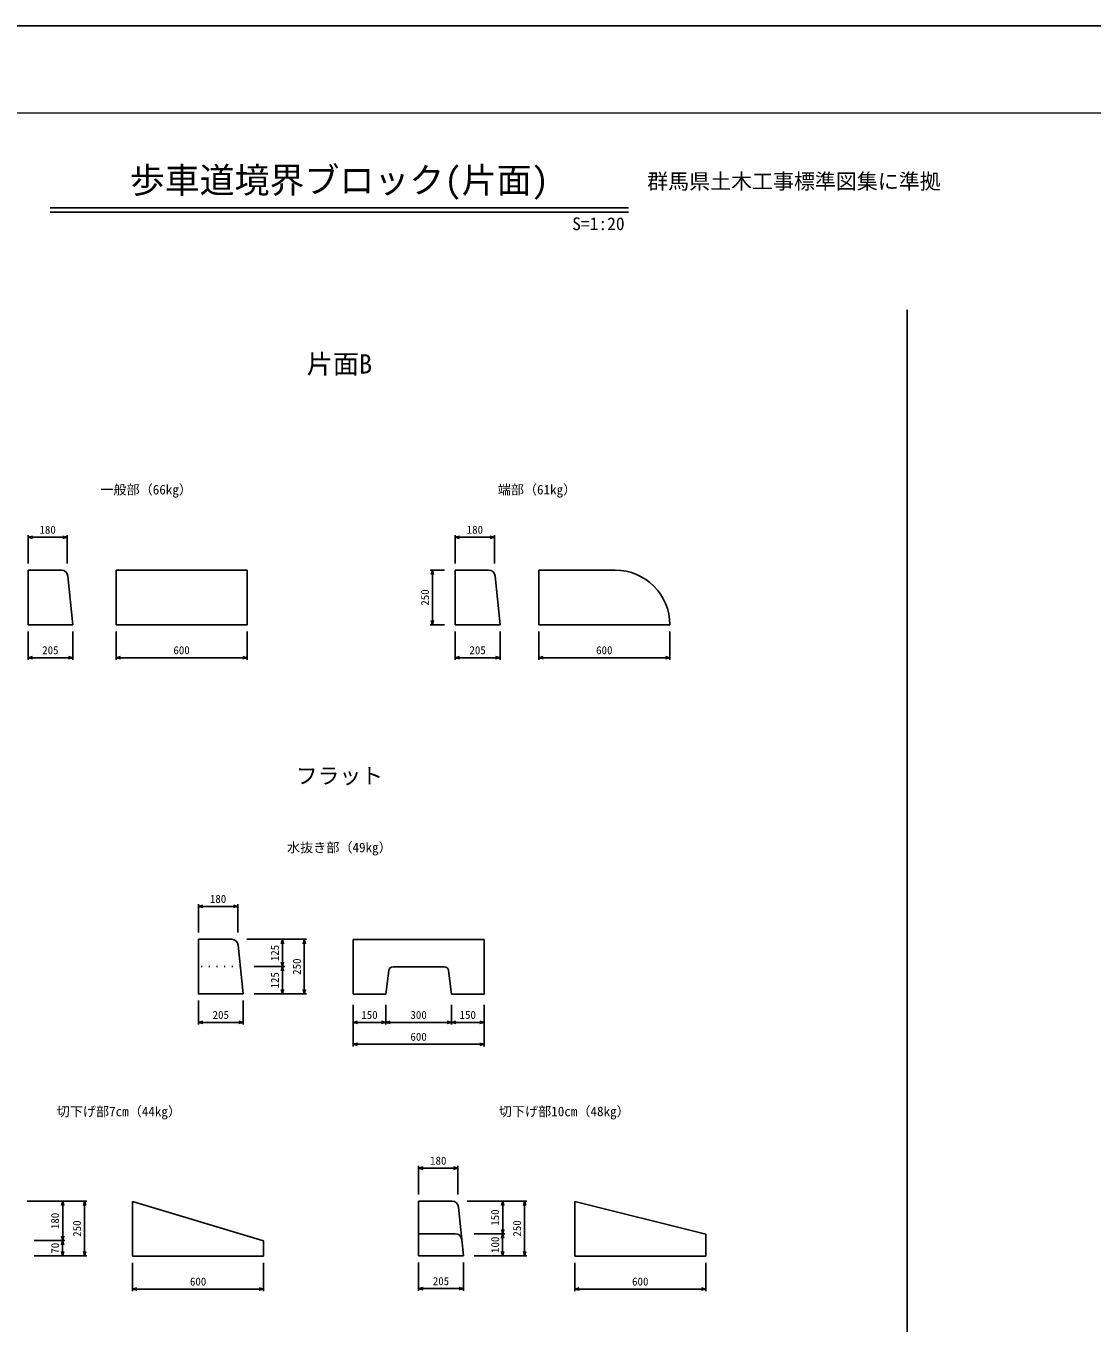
# Model space of a CAD drawing. Units: millimetres, scale not verified. Extents: x -16800 to 16800, y -5940 to 5940.
# Drawn here: x 6964 to 11847, y 0 to 5940 of the extents above; entities that cross this region are included whole.
import ezdxf
from ezdxf.enums import TextEntityAlignment as Align

# ---------------------------------------------------------------- set-up
doc = ezdxf.new("R2010")
doc.units = ezdxf.units.MM
doc.header["$LTSCALE"] = 20
doc.linetypes.add('DOTTED', pattern=[1.75, 0.25, -1.5])
for name, color, linetype, lineweight in [('0-0_DIM', 7, 'Continuous', 25), ('0-1_Defpoints', 5, 'Continuous', 25), ('0-3_HYO2', 4, 'Continuous', 25), ('0-4_OUTLINE', 3, 'Continuous', 25), ('0-5_OUTLINE2', 4, 'DOTTED', 25), ('0-6_TXT', 7, 'Continuous', 25), ('0-7_WAKU', 3, 'Continuous', 13)]:
    doc.layers.add(name, color=color, linetype=linetype, lineweight=lineweight)
doc.styles.add('ＭＳ ゴシック', font='')
doc.styles.get('ＭＳ ゴシック').set_extended_font_data('MS Gothic')

msp = doc.modelspace()

# ---------------------------------------------------------------- linework, layer by layer
at = {"layer": '0-0_DIM'}
for p, q in [((6973.92, 3478.69), (6973.92, 3608.69)), ((7153.92, 3598.69), (6973.92, 3598.69)), ((7153.92, 3478.69), (7153.92, 3608.69)), ((8930.53, 3478.69), (8930.53, 3608.69)), ((9110.53, 3598.69), (8930.53, 3598.69)), ((9110.53, 3478.69), (9110.53, 3608.69)), ((8880.53, 3447.75), (8816.23, 3447.75)), ((8826.23, 3197.75), (8826.23, 3447.75)), ((6973.92, 3166.86), (6973.92, 3036.86)), ((7178.92, 3166.86), (7178.92, 3036.86)), ((7377.22, 3166.86), (7377.22, 3036.86)), ((7977.22, 3166.86), (7977.22, 3036.86)), ((8880.53, 3197.75), (8816.23, 3197.75)), ((8930.53, 3166.86), (8930.53, 3036.86)), ((9135.53, 3166.86), (9135.53, 3036.86)), ((9313.21, 3166.86), (9313.21, 3036.86)), ((9913.21, 3166.86), (9913.21, 3036.86)), ((7178.92, 3046.86), (6973.92, 3046.86)), ((7977.22, 3046.86), (7377.22, 3046.86)), ((9135.53, 3046.86), (8930.53, 3046.86)), ((9913.21, 3046.86), (9313.21, 3046.86)), ((7754.35, 1788.21), (7754.35, 1918.21)), ((7934.35, 1908.21), (7754.35, 1908.21)), ((7934.35, 1788.21), (7934.35, 1918.21)), ((7976.25, 1757.28), (8249.35, 1757.28)), ((8139.35, 1757.28), (8139.35, 1632.28)), ((8239.35, 1757.28), (8239.35, 1507.28)), ((8009.35, 1632.28), (8149.35, 1632.28)), ((8138.97, 1632.28), (8138.97, 1507.28)), ((8009.35, 1507.28), (8249.35, 1507.28)), ((7754.35, 1476.39), (7754.35, 1366.77)), ((7959.35, 1476.39), (7959.35, 1366.77)), ((8462.78, 1456.77), (8462.78, 1266.77)), ((8612.78, 1456.77), (8612.78, 1366.77)), ((8912.78, 1456.77), (8912.78, 1366.77)), ((9062.78, 1456.77), (9062.78, 1266.77)), ((7959.35, 1376.77), (7754.35, 1376.77)), ((8462.78, 1376.77), (8612.78, 1376.77)), ((8912.78, 1376.77), (8612.78, 1376.77)), ((8912.78, 1376.77), (9062.78, 1376.77)), ((8462.78, 1276.77), (9062.78, 1276.77)), ((8762.89, 589.31), (8762.89, 719.31)), ((8942.89, 589.31), (8942.89, 719.31)), ((8942.89, 709.31), (8762.89, 709.31)), ((6969.67, 557.7), (7242.77, 557.7)), ((7132.77, 557.7), (7132.77, 377.7)), ((7232.77, 557.7), (7232.77, 307.7)), ((8984.79, 558.37), (9257.89, 558.37)), ((9147.89, 558.37), (9147.89, 408.37)), ((9247.89, 558.37), (9247.89, 308.37)), ((7002.77, 377.7), (7142.77, 377.7)), ((7132.39, 377.7), (7132.39, 307.7)), ((9017.89, 408.37), (9157.89, 408.37)), ((9147.51, 408.37), (9147.51, 308.37)), ((7002.77, 307.7), (7242.77, 307.7)), ((9017.89, 308.37), (9257.89, 308.37)), ((7453.03, 275.89), (7453.03, 145.89)), ((8053.03, 275.89), (8053.03, 145.89)), ((8762.89, 277.49), (8762.89, 147.49)), ((8967.89, 277.49), (8967.89, 147.49)), ((9477.79, 275.89), (9477.79, 145.89)), ((10077.79, 275.89), (10077.79, 145.89)), ((8053.03, 155.89), (7453.03, 155.89)), ((8967.89, 157.49), (8762.89, 157.49)), ((10077.79, 155.89), (9477.79, 155.89))]:
    msp.add_line(p, q, dxfattribs=at)
for points in [[(6993.92, 3593.33), (6973.92, 3598.69), (6993.92, 3604.04)], [(7133.92, 3593.33), (7153.92, 3598.69), (7133.92, 3604.04)], [(8950.53, 3593.33), (8930.53, 3598.69), (8950.53, 3604.04)], [(9090.53, 3593.33), (9110.53, 3598.69), (9090.53, 3604.04)], [(8820.87, 3427.75), (8826.23, 3447.75), (8831.58, 3427.75)], [(8820.87, 3217.75), (8826.23, 3197.75), (8831.58, 3217.75)], [(6993.92, 3052.22), (6973.92, 3046.86), (6993.92, 3041.5)], [(7158.92, 3052.22), (7178.92, 3046.86), (7158.92, 3041.5)], [(7397.22, 3052.22), (7377.22, 3046.86), (7397.22, 3041.5)], [(7957.22, 3052.22), (7977.22, 3046.86), (7957.22, 3041.5)], [(8950.53, 3052.22), (8930.53, 3046.86), (8950.53, 3041.5)], [(9115.53, 3052.22), (9135.53, 3046.86), (9115.53, 3041.5)], [(9333.21, 3052.22), (9313.21, 3046.86), (9333.21, 3041.5)], [(9893.21, 3052.22), (9913.21, 3046.86), (9893.21, 3041.5)], [(7774.35, 1902.85), (7754.35, 1908.21), (7774.35, 1913.57)], [(7914.35, 1902.85), (7934.35, 1908.21), (7914.35, 1913.57)], [(8144.71, 1737.28), (8139.35, 1757.28), (8133.99, 1737.28)], [(8244.71, 1737.28), (8239.35, 1757.28), (8233.99, 1737.28)], [(8144.33, 1612.28), (8138.97, 1632.28), (8133.61, 1612.28)], [(8133.99, 1652.28), (8139.35, 1632.28), (8144.71, 1652.28)], [(8133.61, 1527.28), (8138.97, 1507.28), (8144.33, 1527.28)], [(8233.99, 1527.28), (8239.35, 1507.28), (8244.71, 1527.28)], [(7774.35, 1382.13), (7754.35, 1376.77), (7774.35, 1371.41)], [(7939.35, 1382.13), (7959.35, 1376.77), (7939.35, 1371.41)], [(8482.78, 1371.41), (8462.78, 1376.77), (8482.78, 1382.13)], [(8592.78, 1371.41), (8612.78, 1376.77), (8592.78, 1382.13)], [(8632.78, 1371.41), (8612.78, 1376.77), (8632.78, 1382.13)], [(8892.78, 1371.41), (8912.78, 1376.77), (8892.78, 1382.13)], [(8932.78, 1371.41), (8912.78, 1376.77), (8932.78, 1382.13)], [(9042.78, 1371.41), (9062.78, 1376.77), (9042.78, 1382.13)], [(8482.78, 1271.41), (8462.78, 1276.77), (8482.78, 1282.13)], [(9042.78, 1271.41), (9062.78, 1276.77), (9042.78, 1282.13)], [(8782.89, 703.95), (8762.89, 709.31), (8782.89, 714.67)], [(8922.89, 703.95), (8942.89, 709.31), (8922.89, 714.67)], [(7138.13, 537.7), (7132.77, 557.7), (7127.41, 537.7)], [(7238.13, 537.7), (7232.77, 557.7), (7227.41, 537.7)], [(9153.25, 538.37), (9147.89, 558.37), (9142.54, 538.37)], [(9253.25, 538.37), (9247.89, 558.37), (9242.54, 538.37)], [(9142.54, 428.37), (9147.89, 408.37), (9153.25, 428.37)], [(7137.75, 357.7), (7132.39, 377.7), (7127.03, 357.7)], [(7127.41, 397.7), (7132.77, 377.7), (7138.13, 397.7)], [(9152.87, 388.37), (9147.51, 408.37), (9142.16, 388.37)], [(7127.03, 327.7), (7132.39, 307.7), (7137.75, 327.7)], [(7227.41, 327.7), (7232.77, 307.7), (7238.13, 327.7)], [(9142.16, 328.37), (9147.51, 308.37), (9152.87, 328.37)], [(9242.54, 328.37), (9247.89, 308.37), (9253.25, 328.37)], [(7473.03, 161.25), (7453.03, 155.89), (7473.03, 150.53)], [(8033.03, 161.25), (8053.03, 155.89), (8033.03, 150.53)], [(8782.89, 162.85), (8762.89, 157.49), (8782.89, 152.13)], [(8947.89, 162.85), (8967.89, 157.49), (8947.89, 152.13)], [(9497.79, 161.25), (9477.79, 155.89), (9497.79, 150.53)], [(10057.79, 161.25), (10077.79, 155.89), (10057.79, 150.53)]]:
    msp.add_lwpolyline(points, dxfattribs=at)
at = {"layer": '0-1_Defpoints'}
msp.add_lwpolyline([(0, -5940), (16800, -5940), (16800, 5940), (0, 5940)], close=True, dxfattribs=at)
at = {"layer": '0-3_HYO2'}
msp.add_line((11000, -5001.87), (11000, 4639.73), dxfattribs=at)
at = {"layer": '0-4_OUTLINE'}
for p, q in [((6973.92, 3447.75), (7126.77, 3447.75)), ((7377.22, 3447.75), (7377.22, 3197.75)), ((7977.22, 3447.75), (7377.22, 3447.75)), ((7977.22, 3447.75), (7977.22, 3197.75)), ((8930.53, 3447.75), (9083.38, 3447.75)), ((9313.21, 3197.75), (9313.21, 3447.75)), ((9313.21, 3447.75), (9663.21, 3447.75)), ((7178.92, 3197.75), (7156.62, 3420.73)), ((9135.53, 3197.75), (9113.23, 3420.73)), ((7977.22, 3197.75), (7377.22, 3197.75)), ((9313.21, 3197.75), (9913.21, 3197.75)), ((7754.35, 1757.28), (7907.2, 1757.28)), ((7959.35, 1507.28), (7937.05, 1730.26)), ((8462.78, 1756.77), (8462.78, 1506.77)), ((9062.78, 1756.77), (8462.78, 1756.77)), ((9062.78, 1756.77), (9062.78, 1506.77)), ((8612.78, 1506.77), (8625.67, 1614.16)), ((8880.04, 1631.77), (8645.53, 1631.77)), ((8899.9, 1614.16), (8912.78, 1506.77)), ((8612.78, 1506.77), (8462.78, 1506.77)), ((9062.78, 1506.77), (8912.78, 1506.77)), ((7453.03, 556.77), (7453.03, 306.77)), ((7453.03, 556.77), (8053.03, 376.77)), ((8762.89, 558.37), (8915.74, 558.37)), ((9477.79, 556.77), (9477.79, 306.77)), ((10077.79, 406.77), (9477.79, 556.77)), ((8967.89, 308.37), (8945.6, 531.36)), ((8053.03, 376.77), (8053.03, 306.77)), ((8762.89, 408.37), (8930.74, 408.37)), ((10077.79, 406.77), (10077.79, 306.77)), ((7453.03, 306.77), (8053.03, 306.77)), ((9477.79, 306.77), (10077.79, 306.77))]:
    msp.add_line(p, q, dxfattribs=at)
for points in [[(6973.92, 3447.75), (6973.92, 3197.75), (7178.92, 3197.75)], [(8930.53, 3447.75), (8930.53, 3197.75), (9135.53, 3197.75)], [(7754.35, 1757.28), (7754.35, 1507.28), (7959.35, 1507.28)], [(8762.89, 558.37), (8762.89, 308.37), (8967.89, 308.37)]]:
    msp.add_lwpolyline(points, dxfattribs=at)
for centre, radius, start, end in [((7126.77, 3417.75), 30, 5.71059, 90), ((9083.38, 3417.75), 30, 5.71059, 90), ((9663.21, 3197.75), 250, 0, 90), ((7907.2, 1727.28), 30, 5.71059, 90), ((8645.53, 1611.77), 20, 90, 173.15723), ((8880.04, 1611.77), 20, 6.84277, 90), ((8915.74, 528.37), 30, 5.71059, 90), ((8930.74, 378.37), 30, 5.71059, 90)]:
    msp.add_arc(centre, radius, start, end, dxfattribs=at)
at = {"layer": '0-5_OUTLINE2'}
msp.add_line((7946.85, 1632.28), (7754.35, 1632.28), dxfattribs=at)
at = {"layer": '0-6_TXT'}
for p, q in [((7075.92, 5106.67), (9724.08, 5106.67)), ((7075.92, 5087.47), (9724.08, 5087.47))]:
    msp.add_line(p, q, dxfattribs=at)
at = {"layer": '0-7_WAKU'}
msp.add_lwpolyline([(400, -5540), (16400, -5540), (16400, 5540), (400, 5540)], close=True, dxfattribs=at)

# ---------------------------------------------------------------- texts
at = {"layer": '0-0_DIM', "style": 'ＭＳ ゴシック'}
for s, p in [('180', (7026.42, 3603.69)), ('180', (8983.03, 3603.69)), ('205', (7038.92, 3051.86)), ('600', (7639.72, 3051.86)), ('205', (8995.53, 3051.86)), ('600', (9575.71, 3051.86)), ('180', (7806.85, 1913.21)), ('205', (7819.35, 1381.77)), ('150', (8500.28, 1381.77)), ('300', (8725.28, 1381.77)), ('150', (8950.28, 1381.77)), ('600', (8725.28, 1281.77)), ('180', (8815.39, 714.31)), ('600', (7715.53, 160.89)), ('205', (8827.89, 162.49)), ('600', (9740.29, 160.89))]:
    msp.add_text(s, height=36.66, dxfattribs=at).set_placement(p, align=Align.BOTTOM_LEFT)
for s, p in [('250', (8821.23, 3285.25)), ('125', (8133.59, 1657.28)), ('250', (8234.35, 1594.78)), ('125', (8133.97, 1532.28)), ('180', (7127.01, 430.2)), ('150', (9142.13, 445.87)), ('250', (7227.77, 395.2)), ('250', (9242.89, 395.87)), ('70', (7127.39, 317.7)), ('100', (9142.51, 320.87))]:
    msp.add_text(s, height=36.66, rotation=90, dxfattribs=at).set_placement(p, align=Align.BOTTOM_LEFT)
at = {"layer": '0-6_TXT', "style": 'ＭＳ ゴシック'}
for s, height, p in [('歩車道境界ブロック(片面)', 117.3, (7440, 5140)), ('群馬県土木工事標準図集に準拠', 70.38, (9809.72, 5172)), ('S', 58.65, (9466.26, 4987.31)), ('1', 58.65, (9546.26, 4987.31)), ('2', 58.65, (9626.26, 4987.31)), ('0', 58.65, (9666.26, 4987.31)), ('=', 58.65, (9506.26, 4987.31)), (':', 58.65, (9586.26, 4987.31)), ('片面B', 87.98, (8250, 4321.98)), ('一般部（66kg）', 43.99, (7305.24, 3781.39)), ('端部（61kg）', 43.99, (9125.13, 3781.39)), ('フラット', 73.31, (8200, 2447.63)), ('水抜き部（49kg）', 43.99, (8160, 2142.62)), ('切下げ部7cm（44kg）', 43.99, (7105.24, 933.69)), ('切下げ部10cm（48kg）', 43.99, (9130.13, 934.02))]:
    msp.add_text(s, height=height, dxfattribs=at).set_placement(p, align=Align.BOTTOM_LEFT)

doc.saveas('drawing.dxf')
